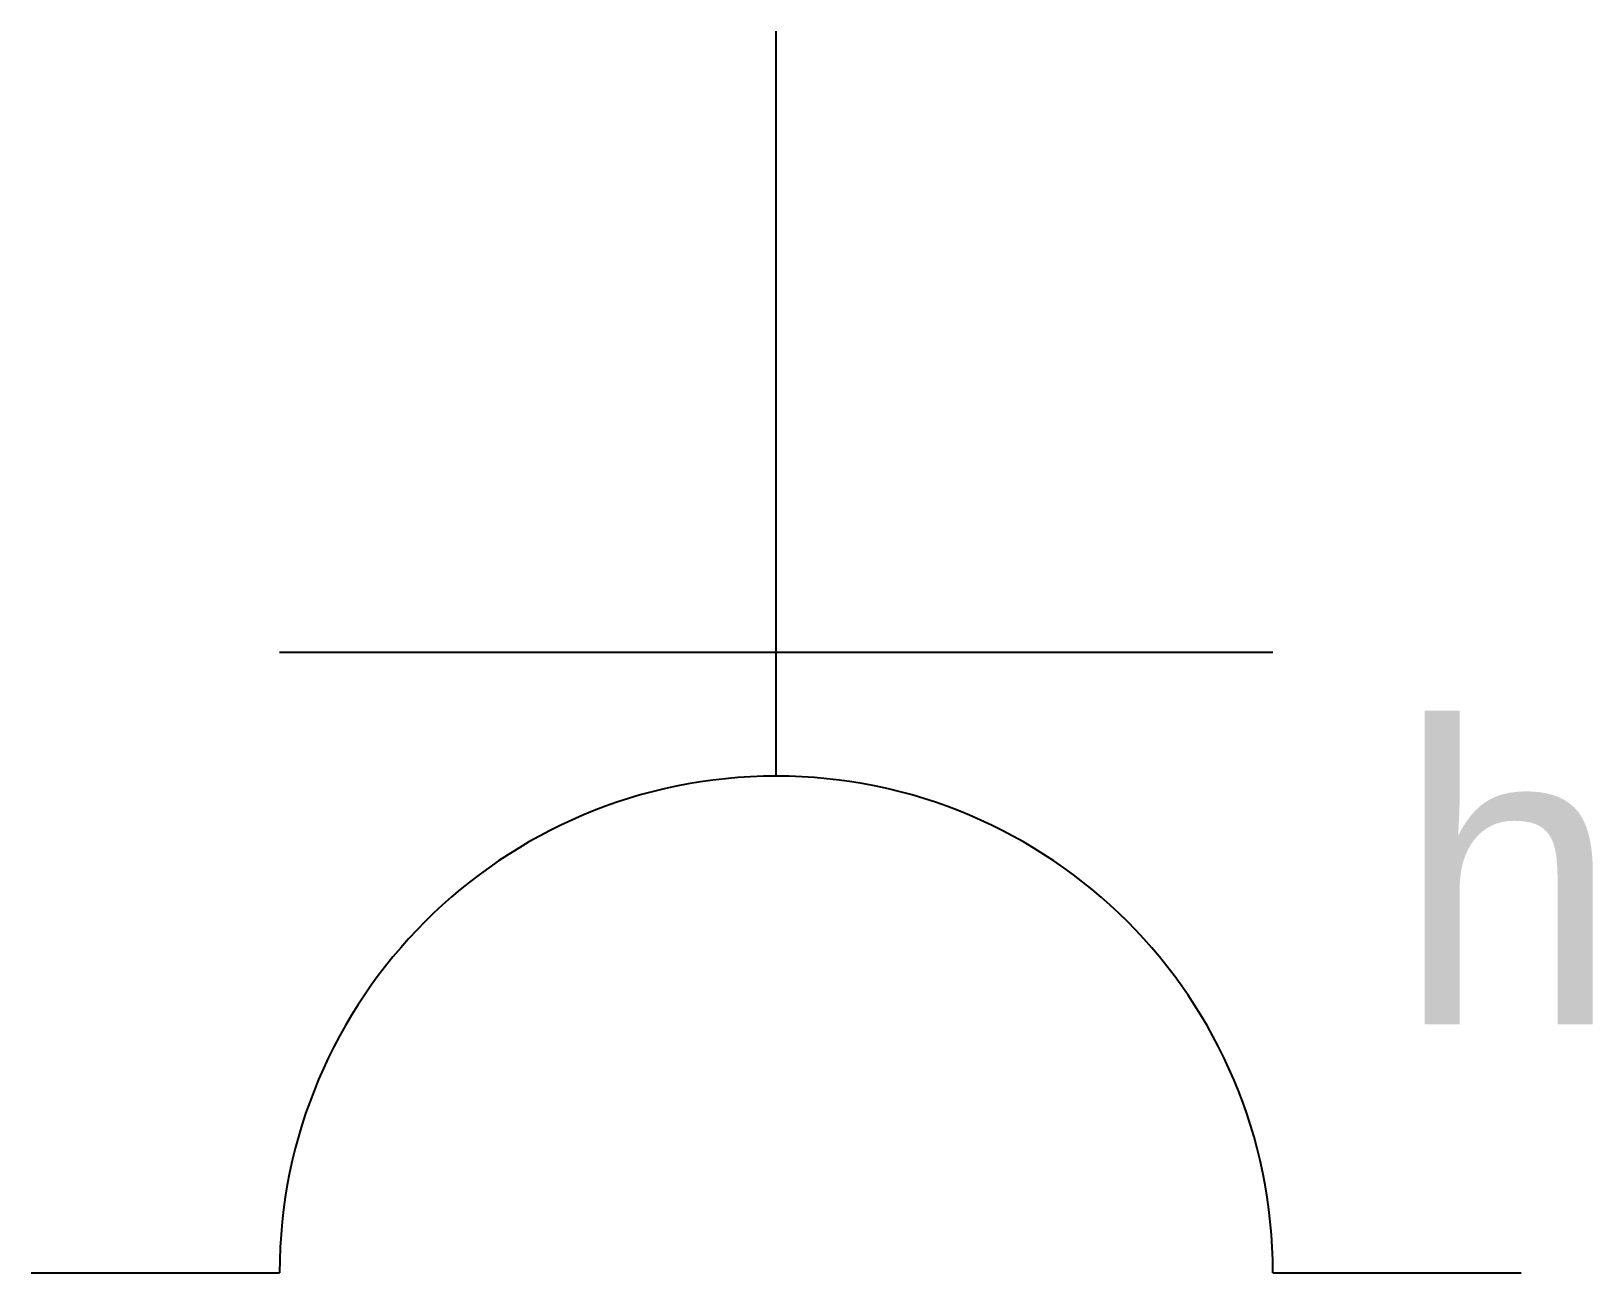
# Model space of a CAD drawing. Extents: x 235 to 266.4, y 230 to 255.
import ezdxf

# ---------------------------------------------------------------- set-up
doc = ezdxf.new("R2010")
doc.units = 0
doc.header["$LTSCALE"] = 20
doc.header["$MEASUREMENT"] = 0
doc.layers.get('0').update_dxf_attribs({"linetype": 'CONTINUOUS'})

msp = doc.modelspace()

# ---------------------------------------------------------------- linework, layer by layer
for p, q in [((250, 240), (250, 255)), ((240, 242.5), (260, 242.5)), ((235, 230), (240, 230)), ((260, 230), (265, 230))]:
    msp.add_line(p, q)
msp.add_arc((250, 230), 10, 0, 180)

# ---------------------------------------------------------------- texts
msp.add_text('h', height=6).set_placement((262.5, 235))

doc.saveas('drawing.dxf')
